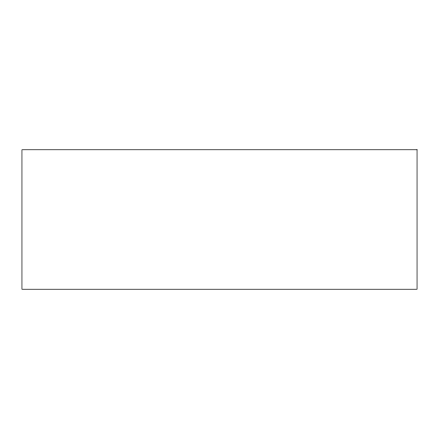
<?xml version="1.0" encoding="UTF-8"?>
<svg xmlns="http://www.w3.org/2000/svg" width="439" height="439" viewBox="0 0 439 439"><rect width="100%" height="100%" fill="white"/><g stroke="black" fill="none" stroke-linecap="round" stroke-linejoin="round"><path stroke-width="0.66" d="M417.05 149.776L21.95 149.776L21.95 289.224L417.05 289.224L417.05 149.776"/></g></svg>
